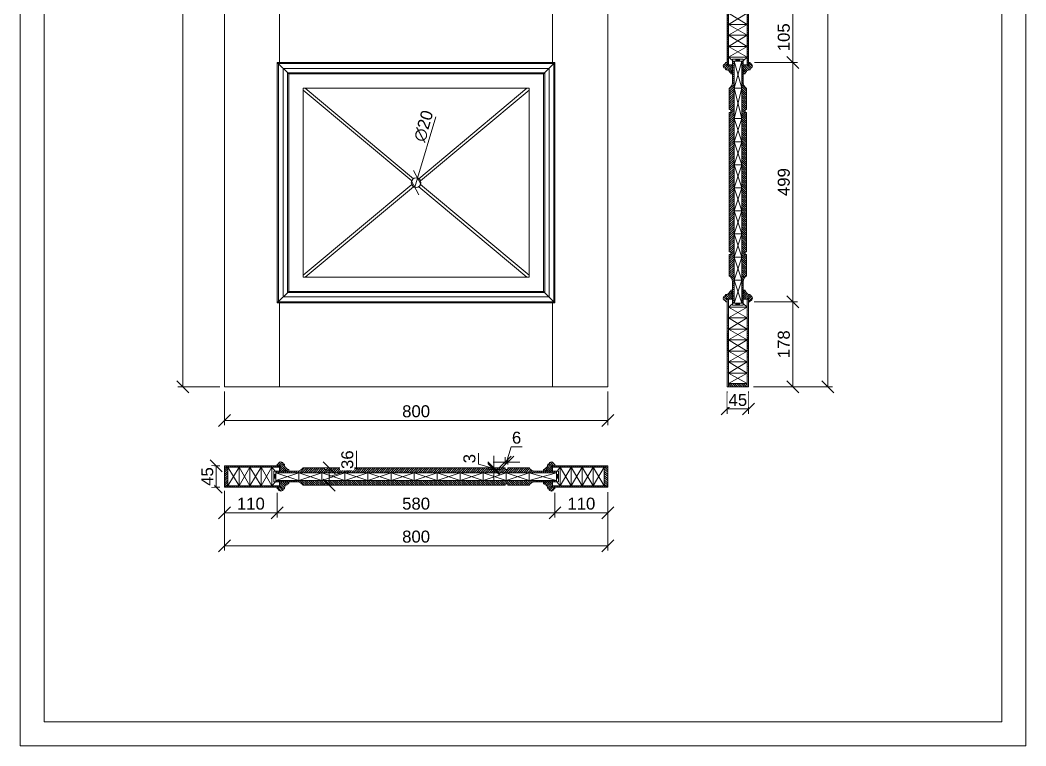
# Model space of a CAD drawing. Header units: millimetres. Extents: x 1934 to 4034, y 476 to 3446.
# Drawn here: x 1934 to 4034, y 476 to 1990 of the extents above; entities that cross this region are included whole.
import ezdxf

# ---------------------------------------------------------------- set-up
doc = ezdxf.new("R2010")
doc.units = ezdxf.units.MM
for name, color, linetype, lineweight in [('图框', 7, 'Continuous', 13), ('填充', 8, 'Continuous', 5), ('标准家私', 4, 'Continuous', 20), ('标注', 2, 'Continuous', 9)]:
    doc.layers.add(name, color=color, linetype=linetype, lineweight=lineweight)
doc.styles.get("Standard").update_dxf_attribs({"font": 'arial.ttf'})
pattern_1 = [(45, (-1199.816, 3192.3767), (-2.245064, 2.245064), [])]
pattern_2 = [(135, (6722.0416, 3192.3767), (2.245064, 2.245064), [])]
pattern_3 = [(225, (1278.8067, 5573.093), (-2.245064, 2.245064), [])]

# ---------------------------------------------------------------- blocks, each defined once
blk = doc.blocks.new('_Oblique')
at = {"color": 0, "linetype": 'ByBlock', "lineweight": -2}
blk.add_line((-0.5, -0.5), (0.5, 0.5), dxfattribs=at)

msp = doc.modelspace()

# ---------------------------------------------------------------- hatches: boundary and pattern name
at = {"layer": '填充'}
h = msp.add_hatch(dxfattribs=at)
h.set_pattern_fill('ANSI31', color=0, angle=90, style=0)
h.set_pattern_definition(pattern_3)
h.paths.add_polyline_path([(3410.4, 1897.2), (3410.4, 2012.2), (3413.4, 2012.2), (3413.4, 1897.2)])
h = msp.add_hatch(dxfattribs=at)
h.set_pattern_fill('ANSI31', color=0, angle=90, style=0)
h.set_pattern_definition(pattern_3)
h.paths.add_polyline_path([(3452.4, 1897.2), (3452.4, 2012.2), (3455.4, 2012.2), (3455.4, 1897.2)])
h = msp.add_hatch(dxfattribs=at)
h.set_pattern_fill('ANSI31', color=0, angle=90, style=0)
h.set_pattern_definition([(225, (-313242.0532, 118256.7925), (-2.24506403, 2.24506403), [])])
h.paths.add_polyline_path([(3409.1, 1886.9), (3407.4, 1887.9), (3407.4, 1889.7, -1), (3407.4, 1899.7), (3407.4, 1901.7, -0.414214), (3407.9, 1902.2), (3410.4, 1902.2), (3410.4, 1897.2), (3410.4, 1895.2), (3412.4, 1895.2), (3412.4, 1897.2), (3421.9, 1897.2), (3421.9, 1885.2), (3419.9, 1885.2), (3419.9, 1883.2), (3421.9, 1883.2), (3421.9, 1879.7), (3420.4, 1878.2), (3418.4, 1878.2, -0.414214), (3417.9, 1878.7), (3417.9, 1880.7, -0.310992), (3415.6, 1882.3, 0.142816), (3414.1, 1884.6, 0.112116)])
h = msp.add_hatch(dxfattribs=at)
h.set_pattern_fill('ANSI31', color=0, angle=90, style=0)
h.set_pattern_definition([(45, (468208.254, 1267382.2222), (2.24506403, -2.24506403), [])])
h.paths.add_polyline_path([(3414.9, 1797.8), (3417.9, 1797.8), (3417.9, 1803.8), (3414.9, 1803.8), (3414.9, 1848.2, 0.270527), (3421.9, 1860.7), (3421.9, 1905.2), (3424.9, 1905.2), (3424.9, 1400), (3421.9, 1400), (3421.9, 1408), (3421.9, 1424), (3421.9, 1444.4, 0.270527), (3414.9, 1457), (3414.9, 1501.4), (3417.9, 1501.4), (3417.9, 1507.4), (3414.9, 1507.4)])
h = msp.add_hatch(dxfattribs=at)
h.set_pattern_fill('ANSI31', color=0, angle=90, style=0)
h.set_pattern_definition([(135, (-461342.3932, 1267382.2222), (-2.24506403, -2.24506403), [])])
h.paths.add_polyline_path([(3450.9, 1797.8), (3447.9, 1797.8), (3447.9, 1803.8), (3450.9, 1803.8), (3450.9, 1848.2, -0.270527), (3443.9, 1860.7), (3443.9, 1905.2), (3440.9, 1905.2), (3440.9, 1400), (3443.9, 1400), (3443.9, 1408), (3443.9, 1424), (3443.9, 1444.4, -0.270527), (3450.9, 1457), (3450.9, 1501.4), (3447.9, 1501.4), (3447.9, 1507.4), (3450.9, 1507.4)])
h = msp.add_hatch(dxfattribs=at)
h.set_pattern_fill('ANSI31', color=0, angle=90, style=0)
h.set_pattern_definition([(315, (5695.3308, 5485.235), (2.245064, 2.245064), [])])
h.paths.add_polyline_path([(3456.7, 1886.9), (3458.4, 1887.9), (3458.4, 1889.7, 1), (3458.4, 1899.7), (3458.4, 1901.7, 0.414214), (3457.9, 1902.2), (3455.4, 1902.2), (3455.4, 1897.2), (3455.4, 1895.2), (3453.4, 1895.2), (3453.4, 1897.2), (3443.9, 1897.2), (3443.9, 1885.2), (3445.9, 1885.2), (3445.9, 1883.2), (3443.9, 1883.2), (3443.9, 1879.7), (3445.4, 1878.2), (3447.4, 1878.2, 0.414214), (3447.9, 1878.7), (3447.9, 1880.7, 0.310992), (3450.3, 1882.3, -0.142816), (3451.8, 1884.6, -0.112116)])
h = msp.add_hatch(dxfattribs=at)
h.set_pattern_fill('ANSI31', color=0, angle=90, style=0)
h.set_pattern_definition([(135, (-313242.0532, -114951.631), (-2.24506403, -2.24506403), [])])
h.paths.add_polyline_path([(3409.1, 1418.2), (3407.4, 1417.3), (3407.4, 1415.5, 1), (3407.4, 1405.5), (3407.4, 1403.5, 0.414214), (3407.9, 1403), (3410.4, 1403), (3410.4, 1408), (3410.4, 1410), (3412.4, 1410), (3412.4, 1408), (3421.9, 1408), (3421.9, 1420), (3419.9, 1420), (3419.9, 1422), (3421.9, 1422), (3421.9, 1425.5), (3420.4, 1427), (3418.4, 1427, 0.414214), (3417.9, 1426.5), (3417.9, 1424.5, 0.310992), (3415.6, 1422.8, -0.142816), (3414.1, 1420.5, -0.112116)])
h = msp.add_hatch(dxfattribs=at)
h.set_pattern_fill('ANSI31', color=0, angle=90, style=0)
h.set_pattern_definition([(135, (-462002.393, 1267382.2222), (-2.24506403, -2.24506403), [])])
edge = h.paths.add_edge_path()
edge.add_line((3413.4, 1225.5), (3413.4, 1408))
edge.add_line((3410.4, 1225.5), (3410.4, 1406))
edge.add_line((3410.4, 1225.5), (3410.4, 1408))
h = msp.add_hatch(dxfattribs=at)
h.set_pattern_fill('ANSI31', color=0, angle=90, style=0)
h.set_pattern_definition([(45, (5695.3308, -2180.0734), (2.245064, -2.245064), [])])
h.paths.add_polyline_path([(3456.7, 1418.2), (3458.4, 1417.3), (3458.4, 1415.5, -1), (3458.4, 1405.5), (3458.4, 1403.5, -0.414214), (3457.9, 1403), (3455.4, 1403), (3455.4, 1408), (3455.4, 1410), (3453.4, 1410), (3453.4, 1408), (3443.9, 1408), (3443.9, 1420), (3445.9, 1420), (3445.9, 1422), (3443.9, 1422), (3443.9, 1425.5), (3445.4, 1427), (3447.4, 1427, -0.414214), (3447.9, 1426.5), (3447.9, 1424.5, -0.310992), (3450.3, 1422.8, 0.142816), (3451.8, 1420.5, 0.112116)])
h = msp.add_hatch(dxfattribs=at)
h.set_pattern_fill('ANSI31', color=0, angle=90, style=0)
h.set_pattern_definition([(45, (468868.254, 1267382.2222), (2.24506403, -2.24506403), [])])
edge = h.paths.add_edge_path()
edge.add_line((3452.4, 1225.5), (3452.4, 1408))
edge.add_line((3455.4, 1225.5), (3455.4, 1406))
edge.add_line((3455.4, 1225.5), (3455.4, 1408))
h = msp.add_hatch(dxfattribs=at)
h.set_pattern_fill('ANSI31', color=0, angle=90, style=0)
h.set_pattern_definition([(135, (1507.1875, -2295.1553), (-2.245064, -2.245064), [])])
h.paths.add_polyline_path([(3452.4, 1225.5), (3452.4, 1232.5), (3413.4, 1232.5), (3413.4, 1225.5)])
h = msp.add_hatch(dxfattribs=at)
h.set_pattern_fill('ANSI31', color=0, style=0)
h.set_pattern_definition(pattern_1)
h.paths.add_polyline_path([(2476.1, 1060.8), (2361.1, 1060.8), (2361.1, 1057.8), (2476.1, 1057.8)])
h = msp.add_hatch(dxfattribs=at)
h.set_pattern_fill('ANSI31', color=0, style=0)
h.set_pattern_definition([(45, (-1159.54, 2963.996), (-2.245064, 2.245064), [])])
h.paths.add_polyline_path([(2361.1, 1018.8), (2368.1, 1018.8), (2368.1, 1057.8), (2361.1, 1057.8)])
h = msp.add_hatch(dxfattribs=at)
h.set_pattern_fill('ANSI31', color=0, angle=90, style=0)
h.set_pattern_definition([(225, (2361.1128, 1068.753), (-2.245064, 2.245064), [])])
h.paths.add_polyline_path([(2946.8, 1056.3), (2946.8, 1053.3), (2952.8, 1053.3), (2952.8, 1056.3), (2997.1, 1056.3, 0.260151), (3009.1, 1049.3), (3054.1, 1049.3), (3054.1, 1046.3), (2468.1, 1046.3), (2468.1, 1049.3), (2476.1, 1049.3), (2492.1, 1049.3), (2513.1, 1049.3, 0.260151), (2525.1, 1056.3), (2569.5, 1056.3), (2569.5, 1053.3), (2575.5, 1053.3), (2575.5, 1056.3)])
h = msp.add_hatch(dxfattribs=at)
h.set_pattern_fill('ANSI31', color=0, style=0)
h.set_pattern_definition([(45, (-113883.5155, 317713.2366), (-2.24506403, 2.24506403), [])])
h.paths.add_polyline_path([(2486.4, 1062.1), (2485.4, 1063.8), (2483.6, 1063.8, 1), (2473.6, 1063.8), (2471.6, 1063.8, 0.414214), (2471.1, 1063.3), (2471.1, 1060.8), (2476.1, 1060.8), (2478.1, 1060.8), (2478.1, 1058.8), (2476.1, 1058.8), (2476.1, 1049.3), (2488.1, 1049.3), (2488.1, 1051.3), (2490.1, 1051.3), (2490.1, 1049.3), (2493.6, 1049.3), (2495.1, 1050.8), (2495.1, 1052.8, 0.414214), (2494.6, 1053.3), (2492.6, 1053.3, 0.310992), (2491, 1055.6, -0.142816), (2488.6, 1057.1, -0.112116)])
h = msp.add_hatch(dxfattribs=at)
h.set_pattern_fill('ANSI31', color=0, style=0)
h.set_pattern_definition([(135, (119405.7412, 317713.2366), (2.24506403, 2.24506403), [])])
h.paths.add_polyline_path([(3035.9, 1062.1), (3036.8, 1063.8), (3038.6, 1063.8, -1), (3048.6, 1063.8), (3050.6, 1063.8, -0.414214), (3051.1, 1063.3), (3051.1, 1060.8), (3046.1, 1060.8), (3044.1, 1060.8), (3044.1, 1058.8), (3046.1, 1058.8), (3046.1, 1049.3), (3034.1, 1049.3), (3034.1, 1051.3), (3032.1, 1051.3), (3032.1, 1049.3), (3028.6, 1049.3), (3027.1, 1050.8), (3027.1, 1052.8, -0.414214), (3027.6, 1053.3), (3029.6, 1053.3, -0.310992), (3031.3, 1055.6, 0.142816), (3033.6, 1057.1, 0.112116)])
h = msp.add_hatch(dxfattribs=at)
h.set_pattern_fill('ANSI31', color=0, style=0)
h.set_pattern_definition(pattern_2)
h.paths.add_polyline_path([(3046.1, 1060.8), (3161.1, 1060.8), (3161.1, 1057.8), (3046.1, 1057.8)])
h = msp.add_hatch(dxfattribs=at)
h.set_pattern_fill('ANSI31', color=0, style=0)
h.set_pattern_definition([(135, (6681.7655, 2963.996), (2.245064, 2.245064), [])])
h.paths.add_polyline_path([(3161.1, 1018.8), (3154.1, 1018.8), (3154.1, 1057.8), (3161.1, 1057.8)])
h = msp.add_hatch(dxfattribs=at)
h.set_pattern_fill('ANSI31', color=0, angle=90, style=0)
h.set_pattern_definition([(135, (2361.1128, 1007.753), (-2.245064, -2.245064), [])])
h.paths.add_polyline_path([(2946.8, 1020.3), (2946.8, 1023.3), (2952.8, 1023.3), (2952.8, 1020.3), (2997.1, 1020.3, -0.270527), (3009.7, 1027.3), (3054.1, 1027.3), (3054.1, 1030.3), (2468.1, 1030.3), (2468.1, 1027.3), (2476.1, 1027.3), (2492.1, 1027.3), (2512.6, 1027.3, -0.270527), (2525.1, 1020.3), (2569.5, 1020.3), (2569.5, 1023.3), (2575.5, 1023.3), (2575.5, 1020.3)])
h = msp.add_hatch(dxfattribs=at)
h.set_pattern_fill('ANSI31', color=0, style=0)
h.set_pattern_definition(pattern_1)
h.paths.add_polyline_path([(2476.1, 1018.8), (2361.1, 1018.8), (2361.1, 1015.8), (2476.1, 1015.8)])
h = msp.add_hatch(dxfattribs=at)
h.set_pattern_fill('ANSI31', color=0, style=0)
h.set_pattern_definition([(315, (-1111.958, -1224.1474), (-2.245064, -2.245064), [])])
h.paths.add_polyline_path([(2486.4, 1014.5), (2485.4, 1012.8), (2483.6, 1012.8, -1), (2473.6, 1012.8), (2471.6, 1012.8, -0.414214), (2471.1, 1013.3), (2471.1, 1015.8), (2476.1, 1015.8), (2478.1, 1015.8), (2478.1, 1017.8), (2476.1, 1017.8), (2476.1, 1027.3), (2488.1, 1027.3), (2488.1, 1025.3), (2490.1, 1025.3), (2490.1, 1027.3), (2493.6, 1027.3), (2495.1, 1025.8), (2495.1, 1023.8, -0.414214), (2494.6, 1023.3), (2492.6, 1023.3, -0.310992), (2491, 1020.9, 0.142816), (2488.6, 1019.4, 0.112116)])
h = msp.add_hatch(dxfattribs=at)
h.set_pattern_fill('ANSI31', color=0, style=0)
h.set_pattern_definition([(225, (6634.1837, -1224.1474), (2.245064, -2.245064), [])])
h.paths.add_polyline_path([(3035.9, 1014.5), (3036.8, 1012.8), (3038.6, 1012.8, 1), (3048.6, 1012.8), (3050.6, 1012.8, 0.414214), (3051.1, 1013.3), (3051.1, 1015.8), (3046.1, 1015.8), (3044.1, 1015.8), (3044.1, 1017.8), (3046.1, 1017.8), (3046.1, 1027.3), (3034.1, 1027.3), (3034.1, 1025.3), (3032.1, 1025.3), (3032.1, 1027.3), (3028.6, 1027.3), (3027.1, 1025.8), (3027.1, 1023.8, 0.414214), (3027.6, 1023.3), (3029.6, 1023.3, 0.310992), (3031.3, 1020.9, -0.142816), (3033.6, 1019.4, -0.112116)])
h = msp.add_hatch(dxfattribs=at)
h.set_pattern_fill('ANSI31', color=0, style=0)
h.set_pattern_definition(pattern_2)
h.paths.add_polyline_path([(3046.1, 1018.8), (3161.1, 1018.8), (3161.1, 1015.8), (3046.1, 1015.8)])
at = {"layer": '标准家私'}
for points in [[(3428.8, 1905.2), (3428.8, 1909.2), (3436.4, 1909.2), (3436.4, 1905.2)], [(3428.8, 1400), (3428.8, 1396), (3436.4, 1396), (3436.4, 1400)], [(2468.1, 1042.4), (2464.1, 1042.4), (2464.1, 1034.7), (2468.1, 1034.7)], [(3054.1, 1042.4), (3058.1, 1042.4), (3058.1, 1034.7), (3054.1, 1034.7)]]:
    msp.add_hatch(color=0, dxfattribs=at).paths.add_polyline_path(points)

# ---------------------------------------------------------------- linework, layer by layer
at = {"layer": '填充', "color": 0}
for p, q in [((2476.1, 1902.2), (2476.1, 2007.2)), ((3046.1, 2007.2), (3046.1, 1902.2)), ((3413.4, 1981.7), (3452.4, 2005.2)), ((3413.4, 2005.2), (3452.4, 1981.7)), ((3413.4, 1981.7), (3452.4, 1981.7)), ((3413.4, 1981.7), (3452.4, 1959.2)), ((3413.4, 1959.2), (3452.4, 1981.7)), ((3413.4, 1959.2), (3452.4, 1959.2)), ((3413.4, 1935.7), (3452.4, 1959.2)), ((3413.4, 1959.2), (3452.4, 1935.7)), ((3413.4, 1935.7), (3452.4, 1935.7)), ((3413.4, 1935.7), (3452.4, 1913.2)), ((3413.4, 1913.2), (3452.4, 1935.7)), ((3413.4, 1913.2), (3421.9, 1906.3)), ((3413.4, 1913.2), (3452.4, 1913.2)), ((3443.9, 1905.7), (3452.4, 1913.2)), ((2495.1, 1878.2), (2471.1, 1902.2)), ((3048.6, 1899.7), (2473.6, 1899.7)), ((2473.6, 1899.7), (2473.6, 1403)), ((3027.1, 1878.2), (3051.1, 1902.2)), ((3048.6, 1403), (3048.6, 1899.7)), ((3038.6, 1889.7), (2483.6, 1889.7)), ((2483.6, 1889.7), (2483.6, 1413)), ((3029.6, 1880.7), (2492.6, 1880.7)), ((2492.6, 1880.7), (2492.6, 1422)), ((3029.6, 1422), (3029.6, 1880.7)), ((3038.6, 1413), (3038.6, 1889.7)), ((2495.1, 1424.5), (2471.1, 1400.5)), ((2483.6, 1413), (3038.6, 1413)), ((2492.6, 1422), (3029.6, 1422)), ((3027.1, 1424.5), (3051.1, 1400.5)), ((2473.6, 1403), (3048.6, 1403)), ((2476.1, 1225.5), (2476.1, 1400.5)), ((3046.1, 1400.5), (3046.1, 1225.5)), ((3413.4, 1391.9), (3421.9, 1398.8)), ((3413.4, 1369.5), (3452.4, 1391.9)), ((3413.4, 1391.9), (3452.4, 1369.5)), ((3413.4, 1391.9), (3452.4, 1391.9)), ((3443.9, 1399.4), (3452.4, 1391.9)), ((3413.4, 1369.5), (3452.4, 1369.5)), ((3413.4, 1369.5), (3452.4, 1346)), ((3413.4, 1346), (3452.4, 1369.5)), ((3413.4, 1323.5), (3452.4, 1346)), ((3413.4, 1346), (3452.4, 1323.5)), ((3413.4, 1346), (3452.4, 1346)), ((3413.4, 1323.5), (3452.4, 1323.5)), ((3413.4, 1323.5), (3452.4, 1300)), ((3413.4, 1300), (3452.4, 1323.5)), ((3413.4, 1300), (3452.4, 1300)), ((3413.4, 1277.5), (3452.4, 1300)), ((3413.4, 1300), (3452.4, 1277.5)), ((3413.4, 1277.5), (3452.4, 1277.5)), ((3413.4, 1277.5), (3452.4, 1254)), ((3413.4, 1254), (3452.4, 1277.5)), ((3413.4, 1254), (3452.4, 1232.5)), ((3413.4, 1254), (3452.4, 1254)), ((3413.7, 1232.5), (3452.4, 1254)), ((2391.6, 1057.8), (2368.1, 1018.8)), ((2368.1, 1057.8), (2391.6, 1018.8)), ((2391.6, 1057.8), (2391.6, 1018.8)), ((2391.6, 1057.8), (2414.1, 1018.8)), ((2414.1, 1057.8), (2391.6, 1018.8)), ((2414.1, 1057.8), (2414.1, 1018.8)), ((2437.6, 1057.8), (2414.1, 1018.8)), ((2414.1, 1057.8), (2437.6, 1018.8)), ((2437.6, 1057.8), (2437.6, 1018.8)), ((2437.6, 1057.8), (2460.1, 1018.8)), ((2460.1, 1057.8), (2437.6, 1018.8)), ((2460.1, 1057.8), (2466.9, 1049.3)), ((2460.1, 1057.8), (2460.1, 1018.8)), ((3062.2, 1057.8), (3055.3, 1049.3)), ((3084.6, 1057.8), (3062.2, 1018.8)), ((3062.2, 1057.8), (3084.6, 1018.8)), ((3062.2, 1057.8), (3062.2, 1018.8)), ((3084.6, 1057.8), (3084.6, 1018.8)), ((3084.6, 1057.8), (3108.1, 1018.8)), ((3108.1, 1057.8), (3084.6, 1018.8)), ((3130.6, 1057.8), (3108.1, 1018.8)), ((3108.1, 1057.8), (3130.6, 1018.8)), ((3108.1, 1057.8), (3108.1, 1018.8)), ((3130.6, 1057.8), (3130.6, 1018.8)), ((3130.6, 1057.8), (3154.1, 1018.8)), ((3154.1, 1057.8), (3130.6, 1018.8)), ((2467.6, 1027.3), (2460.1, 1018.8)), ((3054.7, 1027.3), (3062.2, 1018.8))]:
    msp.add_line(p, q, dxfattribs=at)
for points in [[(3424.9, 1848.5), (3440.9, 1905.2), (3424.9, 1905.2), (3440.9, 1848.5)], [(3424.9, 1785), (3440.9, 1848.5), (3424.9, 1848.5), (3440.9, 1785)], [(3424.9, 1736.9), (3440.9, 1785), (3424.9, 1785), (3440.9, 1736.9)], [(3424.9, 1688.7), (3440.9, 1736.9), (3424.9, 1736.9), (3440.9, 1688.7)], [(3424.9, 1640.6), (3440.9, 1688.7), (3424.9, 1688.7), (3440.9, 1640.6)], [(3424.9, 1592.5), (3440.9, 1640.6), (3424.9, 1640.6), (3440.9, 1592.5)], [(3424.9, 1544.4), (3440.9, 1592.5), (3424.9, 1592.5), (3440.9, 1544.4)], [(3424.9, 1496.2), (3440.9, 1544.4), (3424.9, 1544.4), (3440.9, 1496.2)], [(3424.9, 1448.1), (3440.9, 1496.2), (3424.9, 1496.2), (3440.9, 1448.1)], [(3424.9, 1400), (3440.9, 1448.1), (3424.9, 1448.1), (3440.9, 1400)], [(2468.1, 1046.3), (2516.2, 1030.3), (2516.2, 1046.3), (2468.1, 1030.3)], [(2516.2, 1046.3), (2564.4, 1030.3), (2564.4, 1046.3), (2516.2, 1030.3)], [(2564.4, 1046.3), (2612.5, 1030.3), (2612.5, 1046.3), (2564.4, 1030.3)], [(2612.5, 1046.3), (2660.6, 1030.3), (2660.6, 1046.3), (2612.5, 1030.3)], [(2660.6, 1046.3), (2708.7, 1030.3), (2708.7, 1046.3), (2660.6, 1030.3)], [(2708.7, 1046.3), (2756.9, 1030.3), (2756.9, 1046.3), (2708.7, 1030.3)], [(2756.9, 1046.3), (2805, 1030.3), (2805, 1046.3), (2756.9, 1030.3)], [(2805, 1046.3), (2853.1, 1030.3), (2853.1, 1046.3), (2805, 1030.3)], [(2853.1, 1046.3), (2901.2, 1030.3), (2901.2, 1046.3), (2853.1, 1030.3)], [(2901.2, 1046.3), (2949.4, 1030.3), (2949.4, 1046.3), (2901.2, 1030.3)], [(2949.4, 1046.3), (2997.5, 1030.3), (2997.5, 1046.3), (2949.4, 1030.3)], [(2997.5, 1046.3), (3054.1, 1030.3), (3054.1, 1046.3), (2997.5, 1030.3)]]:
    msp.add_lwpolyline(points, dxfattribs=at)
at = {"layer": '标准家私', "color": 0}
for p, q in [((2361.1, 1225.5), (2361.1, 3225.5)), ((3161.1, 3225.5), (3161.1, 1225.5)), ((3410.4, 2012.2), (3410.4, 1897.2)), ((3410.4, 2012.2), (3410.4, 1899.2)), ((3413.4, 2012.2), (3413.4, 1897.2)), ((3452.4, 1897.2), (3452.4, 2012.2)), ((3455.4, 1899.2), (3455.4, 2012.2)), ((3051.1, 1902.2), (2471.1, 1902.2)), ((2471.1, 1902.2), (2471.1, 1400.5)), ((3051.1, 1400.5), (3051.1, 1902.2)), ((3407.4, 1901.7), (3407.4, 1899.7)), ((3410.4, 1902.2), (3407.9, 1902.2)), ((3410.4, 1902.2), (3410.4, 1897.2)), ((3410.4, 1902.2), (3410.4, 1897.2)), ((3410.4, 1902.2), (3410.4, 1897.2)), ((3410.4, 1902.2), (3410.4, 1897.2)), ((3410.4, 1897.2), (3421.9, 1897.2)), ((3410.4, 1897.2), (3421.9, 1897.2)), ((3410.4, 1897.2), (3421.9, 1897.2)), ((3412.4, 1897.2), (3421.9, 1897.2)), ((3412.4, 1897.2), (3421.9, 1897.2)), ((3421.9, 1909.2), (3421.9, 1879.4)), ((3421.9, 1909.2), (3421.9, 1897.2)), ((3421.9, 1909.2), (3443.9, 1909.2)), ((3421.9, 1905.2), (3443.9, 1905.2)), ((3421.9, 1897.2), (3421.9, 1885.2)), ((3421.9, 1897.2), (3421.9, 1860.2)), ((3424.9, 1905.2), (3424.9, 1400)), ((3440.9, 1400), (3440.9, 1905.2)), ((3443.9, 1909.2), (3443.9, 1860.2)), ((3443.9, 1909.2), (3443.9, 1897.2)), ((3453.4, 1897.2), (3443.9, 1897.2)), ((3455.4, 1897.2), (3443.9, 1897.2)), ((3455.4, 1897.2), (3443.9, 1897.2)), ((3455.4, 1897.2), (3443.9, 1897.2)), ((3453.4, 1897.2), (3443.9, 1897.2)), ((3443.9, 1897.2), (3443.9, 1885.2)), ((3443.9, 1897.2), (3453.4, 1897.2)), ((3443.9, 1897.2), (3443.9, 1881.2)), ((3455.4, 1902.2), (3455.4, 1897.2)), ((3455.4, 1902.2), (3455.4, 1897.2)), ((3455.4, 1902.2), (3457.9, 1902.2)), ((3455.4, 1902.2), (3455.4, 1897.2)), ((3455.4, 1902.2), (3455.4, 1897.2)), ((3455.4, 1902.2), (3455.4, 1897.2)), ((3458.4, 1901.7), (3458.4, 1899.7)), ((3027.1, 1878.2), (2495.1, 1878.2)), ((2495.1, 1878.2), (2495.1, 1424.5)), ((3027.1, 1424.5), (3027.1, 1878.2)), ((3407.4, 1889.7), (3407.4, 1887.6)), ((3417.9, 1878.7), (3417.9, 1880.7)), ((3421.9, 1878.2), (3418.4, 1878.2)), ((3421.9, 1883.2), (3421.9, 1879.7)), ((3443.9, 1883.2), (3443.9, 1879.7)), ((3443.9, 1878.2), (3447.4, 1878.2)), ((3447.9, 1878.7), (3447.9, 1880.7)), ((3458.4, 1889.7), (3458.4, 1887.6)), ((2997.1, 1848.2), (2525.1, 1848.2)), ((2525.1, 1848.2), (2525.1, 1454.5)), ((2529.8, 1848.2), (2755.7, 1659.7)), ((2766.5, 1659.7), (2992.4, 1848.2)), ((2997.1, 1454.5), (2997.1, 1848.2)), ((3414.9, 1848.2), (3414.9, 1803.8)), ((3450.9, 1848.2), (3450.9, 1803.8)), ((2525.1, 1844.3), (2751.9, 1655.1)), ((2770.4, 1655.1), (2997.1, 1844.3)), ((3414.9, 1803.8), (3417.9, 1803.8)), ((3414.9, 1507.4), (3414.9, 1797.8)), ((3417.9, 1797.8), (3414.9, 1797.8)), ((3417.9, 1803.8), (3417.9, 1797.8)), ((3450.9, 1803.8), (3447.9, 1803.8)), ((3447.9, 1803.8), (3447.9, 1797.8)), ((3447.9, 1797.8), (3450.9, 1797.8)), ((3450.9, 1797.8), (3450.9, 1507.4)), ((2525.1, 1458.4), (2751.9, 1647.5)), ((2529.8, 1454.5), (2755.7, 1642.9)), ((2766.5, 1642.9), (2992.4, 1454.5)), ((2770.4, 1647.5), (2997.1, 1458.4)), ((3417.9, 1507.4), (3414.9, 1507.4)), ((3414.9, 1501.4), (3417.9, 1501.4)), ((3414.9, 1457), (3414.9, 1501.4)), ((3417.9, 1501.4), (3417.9, 1507.4)), ((3447.9, 1501.4), (3447.9, 1507.4)), ((3447.9, 1507.4), (3450.9, 1507.4)), ((3450.9, 1501.4), (3447.9, 1501.4)), ((3450.9, 1457), (3450.9, 1501.4)), ((2525.1, 1454.5), (2997.1, 1454.5)), ((3421.9, 1408), (3421.9, 1445)), ((3443.9, 1396), (3443.9, 1445)), ((2495.1, 1424.5), (3027.1, 1424.5)), ((3407.4, 1415.5), (3407.4, 1417.5)), ((3410.4, 1403), (3410.4, 1408)), ((3410.4, 1403), (3410.4, 1408)), ((3410.4, 1408), (3421.9, 1408)), ((3410.4, 1403), (3410.4, 1408)), ((3410.4, 1408), (3421.9, 1408)), ((3410.4, 1403), (3410.4, 1408)), ((3410.4, 1408), (3421.9, 1408)), ((3410.4, 1225.5), (3410.4, 1408)), ((3412.4, 1408), (3421.9, 1408)), ((3412.4, 1408), (3421.9, 1408)), ((3413.4, 1225.5), (3413.4, 1408)), ((3417.9, 1426.5), (3417.9, 1424.5)), ((3421.9, 1427), (3418.4, 1427)), ((3421.9, 1396), (3421.9, 1425.8)), ((3421.9, 1422), (3421.9, 1425.5)), ((3421.9, 1408), (3421.9, 1420)), ((3421.9, 1396), (3421.9, 1408)), ((3443.9, 1427), (3447.4, 1427)), ((3443.9, 1422), (3443.9, 1425.5)), ((3443.9, 1408), (3443.9, 1424)), ((3443.9, 1408), (3443.9, 1420)), ((3453.4, 1408), (3443.9, 1408)), ((3455.4, 1408), (3443.9, 1408)), ((3455.4, 1408), (3443.9, 1408)), ((3455.4, 1408), (3443.9, 1408)), ((3453.4, 1408), (3443.9, 1408)), ((3443.9, 1408), (3453.4, 1408)), ((3443.9, 1396), (3443.9, 1408)), ((3447.9, 1426.5), (3447.9, 1424.5)), ((3452.4, 1408), (3452.4, 1225.5)), ((3455.4, 1403), (3455.4, 1408)), ((3455.4, 1403), (3455.4, 1408)), ((3455.4, 1403), (3455.4, 1408)), ((3455.4, 1403), (3455.4, 1408)), ((3455.4, 1403), (3455.4, 1408)), ((3458.4, 1415.5), (3458.4, 1417.5)), ((2471.1, 1400.5), (3051.1, 1400.5)), ((3407.4, 1403.5), (3407.4, 1405.5)), ((3410.4, 1403), (3407.9, 1403)), ((3410.4, 1225.5), (3410.4, 1406)), ((3421.9, 1400), (3443.9, 1400)), ((3421.9, 1396), (3443.9, 1396)), ((3455.4, 1406), (3455.4, 1225.5)), ((3455.4, 1403), (3457.9, 1403)), ((3458.4, 1403.5), (3458.4, 1405.5)), ((3161.1, 1225.5), (2361.1, 1225.5)), ((3455.4, 1225.5), (3410.4, 1225.5)), ((3452.4, 1232.5), (3413.4, 1232.5)), ((2361.1, 1060.8), (2476.1, 1060.8)), ((2361.1, 1015.8), (2361.1, 1060.8)), ((2361.1, 1060.8), (2474.1, 1060.8)), ((2361.1, 1057.8), (2476.1, 1057.8)), ((2368.1, 1018.8), (2368.1, 1057.8)), ((2471.1, 1060.8), (2471.1, 1063.3)), ((2471.1, 1060.8), (2476.1, 1060.8)), ((2471.1, 1060.8), (2476.1, 1060.8)), ((2471.1, 1060.8), (2476.1, 1060.8)), ((2471.1, 1060.8), (2476.1, 1060.8)), ((2471.6, 1063.8), (2473.6, 1063.8)), ((2476.1, 1060.8), (2476.1, 1049.3)), ((2476.1, 1060.8), (2476.1, 1049.3)), ((2476.1, 1060.8), (2476.1, 1049.3)), ((2476.1, 1058.8), (2476.1, 1049.3)), ((2476.1, 1058.8), (2476.1, 1049.3)), ((2483.6, 1063.8), (2485.7, 1063.8)), ((2494.6, 1053.3), (2492.6, 1053.3)), ((2495.1, 1049.3), (2495.1, 1052.8)), ((2525.1, 1056.3), (2569.5, 1056.3)), ((2569.5, 1056.3), (2569.5, 1053.3)), ((2569.5, 1053.3), (2575.5, 1053.3)), ((2575.5, 1056.3), (2946.8, 1056.3)), ((2575.5, 1053.3), (2575.5, 1056.3)), ((2946.8, 1053.3), (2946.8, 1056.3)), ((2952.8, 1053.3), (2946.8, 1053.3)), ((2952.8, 1056.3), (2952.8, 1053.3)), ((2997.1, 1056.3), (2952.8, 1056.3)), ((3027.1, 1049.3), (3027.1, 1052.8)), ((3027.6, 1053.3), (3029.6, 1053.3)), ((3038.6, 1063.8), (3036.6, 1063.8)), ((3051.1, 1060.8), (3046.1, 1060.8)), ((3051.1, 1060.8), (3046.1, 1060.8)), ((3046.1, 1060.8), (3046.1, 1049.3)), ((3051.1, 1060.8), (3046.1, 1060.8)), ((3046.1, 1060.8), (3046.1, 1049.3)), ((3051.1, 1060.8), (3046.1, 1060.8)), ((3046.1, 1060.8), (3046.1, 1049.3)), ((3161.1, 1060.8), (3046.1, 1060.8)), ((3046.1, 1058.8), (3046.1, 1049.3)), ((3046.1, 1058.8), (3046.1, 1049.3)), ((3161.1, 1057.8), (3046.1, 1057.8)), ((3161.1, 1060.8), (3048.1, 1060.8)), ((3050.6, 1063.8), (3048.6, 1063.8)), ((3051.1, 1060.8), (3051.1, 1063.3)), ((3154.1, 1018.8), (3154.1, 1057.8)), ((3161.1, 1015.8), (3161.1, 1060.8)), ((2464.1, 1049.3), (2493.9, 1049.3)), ((2464.1, 1049.3), (2476.1, 1049.3)), ((2464.1, 1049.3), (2464.1, 1027.3)), ((2468.1, 1049.3), (2468.1, 1027.3)), ((3054.1, 1046.3), (2468.1, 1046.3)), ((2468.1, 1030.3), (3054.1, 1030.3)), ((2476.1, 1049.3), (2488.1, 1049.3)), ((2476.1, 1049.3), (2513.1, 1049.3)), ((2490.1, 1049.3), (2493.6, 1049.3)), ((3046.1, 1049.3), (3009.1, 1049.3)), ((3058.1, 1049.3), (3028.3, 1049.3)), ((3032.1, 1049.3), (3028.6, 1049.3)), ((3046.1, 1049.3), (3034.1, 1049.3)), ((3058.1, 1049.3), (3046.1, 1049.3)), ((3054.1, 1049.3), (3054.1, 1027.3)), ((3058.1, 1049.3), (3058.1, 1027.3)), ((2476.1, 1018.8), (2361.1, 1018.8)), ((2474.1, 1015.8), (2361.1, 1015.8)), ((2464.1, 1027.3), (2513.1, 1027.3)), ((2464.1, 1027.3), (2476.1, 1027.3)), ((2471.1, 1015.8), (2476.1, 1015.8)), ((2471.1, 1015.8), (2476.1, 1015.8)), ((2471.1, 1015.8), (2471.1, 1013.3)), ((2471.1, 1015.8), (2476.1, 1015.8)), ((2471.1, 1015.8), (2476.1, 1015.8)), ((2471.1, 1015.8), (2476.1, 1015.8)), ((2471.6, 1012.8), (2473.6, 1012.8)), ((2476.1, 1017.8), (2476.1, 1027.3)), ((2476.1, 1015.8), (2476.1, 1027.3)), ((2476.1, 1015.8), (2476.1, 1027.3)), ((2476.1, 1015.8), (2476.1, 1027.3)), ((2476.1, 1017.8), (2476.1, 1027.3)), ((2476.1, 1027.3), (2488.1, 1027.3)), ((2476.1, 1027.3), (2476.1, 1017.8)), ((2476.1, 1027.3), (2492.1, 1027.3)), ((2483.6, 1012.8), (2485.7, 1012.8)), ((2490.1, 1027.3), (2493.6, 1027.3)), ((2494.6, 1023.3), (2492.6, 1023.3)), ((2495.1, 1027.3), (2495.1, 1023.8)), ((2525.1, 1020.3), (2569.5, 1020.3)), ((2569.5, 1020.3), (2569.5, 1023.3)), ((2569.5, 1023.3), (2575.5, 1023.3)), ((2575.5, 1023.3), (2575.5, 1020.3)), ((2946.8, 1020.3), (2575.5, 1020.3)), ((2952.8, 1023.3), (2946.8, 1023.3)), ((2946.8, 1023.3), (2946.8, 1020.3)), ((2952.8, 1020.3), (2952.8, 1023.3)), ((2997.1, 1020.3), (2952.8, 1020.3)), ((3058.1, 1027.3), (3009.1, 1027.3)), ((3027.1, 1027.3), (3027.1, 1023.8)), ((3027.6, 1023.3), (3029.6, 1023.3)), ((3032.1, 1027.3), (3028.6, 1027.3)), ((3046.1, 1027.3), (3030.1, 1027.3)), ((3046.1, 1027.3), (3034.1, 1027.3)), ((3038.6, 1012.8), (3036.6, 1012.8)), ((3046.1, 1017.8), (3046.1, 1027.3)), ((3046.1, 1015.8), (3046.1, 1027.3)), ((3046.1, 1015.8), (3046.1, 1027.3)), ((3046.1, 1015.8), (3046.1, 1027.3)), ((3046.1, 1017.8), (3046.1, 1027.3)), ((3046.1, 1027.3), (3046.1, 1017.8)), ((3058.1, 1027.3), (3046.1, 1027.3)), ((3046.1, 1018.8), (3161.1, 1018.8)), ((3051.1, 1015.8), (3046.1, 1015.8)), ((3051.1, 1015.8), (3046.1, 1015.8)), ((3051.1, 1015.8), (3046.1, 1015.8)), ((3051.1, 1015.8), (3046.1, 1015.8)), ((3051.1, 1015.8), (3046.1, 1015.8)), ((3048.1, 1015.8), (3161.1, 1015.8)), ((3050.6, 1012.8), (3048.6, 1012.8)), ((3051.1, 1015.8), (3051.1, 1013.3))]:
    msp.add_line(p, q, dxfattribs=at)
for points in [[(3412.4, 1897.2), (3412.4, 1895.2), (3410.4, 1895.2), (3410.4, 1897.2)], [(3453.4, 1897.2), (3453.4, 1895.2), (3455.4, 1895.2), (3455.4, 1897.2)], [(3421.9, 1883.2), (3419.9, 1883.2), (3419.9, 1885.2), (3421.9, 1885.2)], [(3443.9, 1883.2), (3445.9, 1883.2), (3445.9, 1885.2), (3443.9, 1885.2)], [(3412.4, 1408), (3412.4, 1410), (3410.4, 1410), (3410.4, 1408)], [(3421.9, 1422), (3419.9, 1422), (3419.9, 1420), (3421.9, 1420)], [(3443.9, 1422), (3445.9, 1422), (3445.9, 1420), (3443.9, 1420)], [(3453.4, 1408), (3453.4, 1410), (3455.4, 1410), (3455.4, 1408)], [(2476.1, 1058.8), (2478.1, 1058.8), (2478.1, 1060.8), (2476.1, 1060.8)], [(2490.1, 1049.3), (2490.1, 1051.3), (2488.1, 1051.3), (2488.1, 1049.3)], [(3032.1, 1049.3), (3032.1, 1051.3), (3034.1, 1051.3), (3034.1, 1049.3)], [(3046.1, 1058.8), (3044.1, 1058.8), (3044.1, 1060.8), (3046.1, 1060.8)], [(2476.1, 1017.8), (2478.1, 1017.8), (2478.1, 1015.8), (2476.1, 1015.8)], [(2490.1, 1027.3), (2490.1, 1025.3), (2488.1, 1025.3), (2488.1, 1027.3)], [(3032.1, 1027.3), (3032.1, 1025.3), (3034.1, 1025.3), (3034.1, 1027.3)], [(3046.1, 1017.8), (3044.1, 1017.8), (3044.1, 1015.8), (3046.1, 1015.8)]]:
    msp.add_lwpolyline(points, dxfattribs=at)
for points in [[(3428.8, 1909.2), (3428.8, 1905.2), (3436.4, 1905.2), (3436.4, 1909.2)], [(3421.9, 1885.2), (3421.9, 1883.2), (3419.9, 1883.2), (3419.9, 1885.2)], [(3443.9, 1885.2), (3443.9, 1883.2), (3445.9, 1883.2), (3445.9, 1885.2)], [(3421.9, 1420), (3421.9, 1422), (3419.9, 1422), (3419.9, 1420)], [(3443.9, 1420), (3443.9, 1422), (3445.9, 1422), (3445.9, 1420)], [(3428.8, 1396), (3428.8, 1400), (3436.4, 1400), (3436.4, 1396)], [(2488.1, 1049.3), (2490.1, 1049.3), (2490.1, 1051.3), (2488.1, 1051.3)], [(3034.1, 1049.3), (3032.1, 1049.3), (3032.1, 1051.3), (3034.1, 1051.3)], [(2464.1, 1042.4), (2468.1, 1042.4), (2468.1, 1034.7), (2464.1, 1034.7)], [(3058.1, 1042.4), (3054.1, 1042.4), (3054.1, 1034.7), (3058.1, 1034.7)], [(2488.1, 1027.3), (2490.1, 1027.3), (2490.1, 1025.3), (2488.1, 1025.3)], [(3034.1, 1027.3), (3032.1, 1027.3), (3032.1, 1025.3), (3034.1, 1025.3)]]:
    msp.add_lwpolyline(points, close=True, dxfattribs=at)
msp.add_circle((2761.1, 1651.3), 10, dxfattribs=at)
for centre, radius, start, end in [((3407.4, 1894.7), 5, 90, 270), ((3407.9, 1901.7), 0.5, 90, 180), ((3457.9, 1901.7), 0.5, 0, 90), ((3458.4, 1894.7), 5, 270, 90), ((3407.9, 1887.6), 0.5, 180, 263.8501), ((3406.6, 1874.9), 12.3, 52.3485, 83.8501), ((3410.9, 1880.9), 4.93, 17.156, 49.6673), ((3418, 1883.2), 2.52, 199.902, 269.003), ((3418.4, 1878.7), 0.5, 180, 270), ((3447.4, 1878.7), 0.5, 270, 0), ((3447.9, 1883.2), 2.52, 270.997, 340.098), ((3455, 1880.9), 4.93, 130.3327, 162.844), ((3459.3, 1874.9), 12.3, 96.1499, 127.6515), ((3457.9, 1887.6), 0.5, 276.1499, 0), ((3407.7, 1860.4), 14.2, 300.5599, 358.8892), ((3458.2, 1860.4), 14.2, 181.1108, 239.4401), ((3407.7, 1444.7), 14.2, 1.1108, 59.4401), ((3458.2, 1444.7), 14.2, 120.5599, 178.8892), ((3407.4, 1410.5), 5, 90, 270), ((3407.9, 1417.5), 0.5, 96.1499, 180), ((3406.6, 1430.3), 12.3, 276.1499, 307.6515), ((3410.9, 1424.3), 4.93, 310.3327, 342.844), ((3418, 1422), 2.52, 90.997, 160.098), ((3418.4, 1426.5), 0.5, 90, 180), ((3447.4, 1426.5), 0.5, 0, 90), ((3447.9, 1422), 2.52, 19.902, 89.003), ((3455, 1424.3), 4.93, 197.156, 229.6673), ((3459.3, 1430.3), 12.3, 232.3485, 263.8501), ((3457.9, 1417.5), 0.5, 0, 83.8501), ((3458.4, 1410.5), 5, 270, 90), ((3407.9, 1403.5), 0.5, 180, 270), ((3457.9, 1403.5), 0.5, 270, 0), ((2471.6, 1063.3), 0.5, 90, 180), ((2478.6, 1063.8), 5, 0, 180), ((2485.7, 1063.3), 0.5, 6.1499, 90), ((2498.4, 1064.6), 12.3, 186.1499, 217.6515), ((2492.4, 1060.3), 4.93, 220.3327, 252.844), ((2490.1, 1053.2), 2.52, 0.997, 70.098), ((2494.6, 1052.8), 0.5, 0, 90), ((2512.8, 1063.5), 14.2, 271.1108, 329.4401), ((3009.4, 1063.5), 14.2, 210.5599, 268.8892), ((3027.6, 1052.8), 0.5, 90, 180), ((3032.1, 1053.2), 2.52, 109.902, 179.003), ((3029.8, 1060.3), 4.93, 287.156, 319.6673), ((3023.8, 1064.6), 12.3, 322.3485, 353.8501), ((3036.6, 1063.3), 0.5, 90, 173.8501), ((3043.6, 1063.8), 5, 0, 180), ((3050.6, 1063.3), 0.5, 0, 90), ((2471.6, 1013.3), 0.5, 180, 270), ((2478.6, 1012.8), 5, 180, 0), ((2485.7, 1013.3), 0.5, 270, 353.8501), ((2498.4, 1011.9), 12.3, 142.3485, 173.8501), ((2492.4, 1016.2), 4.93, 107.156, 139.6673), ((2490.1, 1023.3), 2.52, 289.902, 359.003), ((2494.6, 1023.8), 0.5, 270, 0), ((2512.8, 1013), 14.2, 30.5599, 88.8892), ((3009.4, 1013), 14.2, 91.1108, 149.4401), ((3027.6, 1023.8), 0.5, 180, 270), ((3032.1, 1023.3), 2.52, 180.997, 250.098), ((3029.8, 1016.2), 4.93, 40.3327, 72.844), ((3023.8, 1011.9), 12.3, 6.1499, 37.6515), ((3036.6, 1013.3), 0.5, 186.1499, 270), ((3043.6, 1012.8), 5, 180, 0), ((3050.6, 1013.3), 0.5, 270, 0)]:
    msp.add_arc(centre, radius, start, end, dxfattribs=at)
at = {"layer": '标注', "color": 0}
for p, q in [((2273.9, 1225.5), (2273.9, 3225.5)), ((3620.8, 3225.5), (3620.8, 1225.5)), ((3547.6, 1902.2), (3547.6, 2007.2)), ((3467.4, 1902.2), (3557.6, 1902.2)), ((3467.4, 1902.2), (3557.6, 1902.2)), ((3547.6, 1403), (3547.6, 1902.2)), ((2802, 1788.5), (2764, 1660.9)), ((2758.3, 1641.7), (2764, 1660.9)), ((3466.7, 1403), (3557.6, 1403)), ((3466.7, 1403), (3557.6, 1403)), ((3547.6, 1225.5), (3547.6, 1403)), ((2351.1, 1225.5), (2263.9, 1225.5)), ((3465.4, 1225.5), (3557.6, 1225.5)), ((3465.4, 1225.5), (3630.8, 1225.5)), ((2361.1, 1215.5), (2361.1, 1145.5)), ((3161.1, 1215.5), (3161.1, 1145.5)), ((3410.4, 1215.5), (3410.4, 1169.2)), ((3455.4, 1215.5), (3455.4, 1169.2)), ((3410.4, 1179.2), (3455.4, 1179.2)), ((2361.1, 1155.5), (3161.1, 1155.5)), ((2949.8, 1068.6), (2959.3, 1100.5)), ((2959.3, 1100.5), (2982.5, 1100.5)), ((2636.4, 1055.3), (2636.4, 1091.6)), ((2891.2, 1064.3), (2891.2, 1086.9)), ((2923.1, 1056.3), (2923.1, 1081.3)), ((2946.8, 1063.3), (2946.8, 1078.6)), ((2952.8, 1063.3), (2952.8, 1078.6)), ((2351.1, 1060.8), (2333.9, 1060.8)), ((2343.9, 1015.8), (2343.9, 1060.8)), ((2564.4, 1056.3), (2589.5, 1056.3)), ((2579.5, 1020.3), (2579.5, 1056.3)), ((2579.5, 1038.3), (2636.4, 1055.3)), ((2923.1, 1054.8), (2891.2, 1064.3)), ((2936.8, 1056.3), (2913.1, 1056.3)), ((2936.8, 1053.3), (2913.1, 1053.3)), ((2946.8, 1068.6), (2921.8, 1068.6)), ((2923.1, 1053.3), (2923.1, 1056.3)), ((2923.1, 1053.3), (2923.1, 1056.3)), ((2923.1, 1053.3), (2923.1, 1028.3)), ((2952.8, 1068.6), (2946.8, 1068.6)), ((2952.8, 1068.6), (2946.8, 1068.6)), ((2952.8, 1068.6), (2977.8, 1068.6)), ((2351.1, 1015.8), (2333.9, 1015.8)), ((2361.1, 1008.8), (2361.1, 884)), ((2564.4, 1020.3), (2589.5, 1020.3)), ((2361.1, 1005.8), (2361.1, 952.8)), ((2471.1, 1004.5), (2471.1, 952.8)), ((2471.1, 1004.5), (2471.1, 952.8)), ((3051.1, 1004.5), (3051.1, 952.8)), ((3051.1, 1004.5), (3051.1, 952.8)), ((3161.1, 1005.8), (3161.1, 952.8)), ((3161.1, 1005.8), (3161.1, 884)), ((2361.1, 962.8), (2471.1, 962.8)), ((2471.1, 962.8), (3051.1, 962.8)), ((3051.1, 962.8), (3161.1, 962.8)), ((3161.1, 894), (2361.1, 894))]:
    msp.add_line(p, q, dxfattribs=at)

# ---------------------------------------------------------------- block references
at = {"layer": '标注', "color": 0, "xscale": 25, "yscale": 25, "zscale": 25}
for p, rotation in [((3547.6, 1902.2), 90), ((3547.6, 1902.2), 270), ((2764, 1660.9), 253.385308006587), ((2758.3, 1641.7), 73.38530800658698), ((3547.6, 1403), 90), ((3547.6, 1403), 270), ((2273.9, 1225.5), 270), ((3547.6, 1225.5), 270), ((3620.8, 1225.5), 270), ((3410.4, 1179.2), 180), ((2361.1, 1155.5), 180), ((2343.9, 1060.8), 90), ((2952.8, 1068.6), 180), ((2923.1, 1056.3), 270), ((2923.1, 1053.3), 90), ((2579.5, 1020.3), 270), ((2343.9, 1015.8), 270), ((2361.1, 962.8), 180), ((2471.1, 962.8), 180), ((3051.1, 962.8), 180), ((2361.1, 894), 180)]:
    msp.add_blockref('_Oblique', p, dxfattribs=dict(at, rotation=rotation))
for p in [(3455.4, 1179.2), (3161.1, 1155.5), (2946.8, 1068.6), (2471.1, 962.8), (3051.1, 962.8), (3161.1, 962.8), (3161.1, 894)]:
    msp.add_blockref('_Oblique', p, dxfattribs=at)

# ---------------------------------------------------------------- next in the draw order: texts
at = {"layer": '标注', "color": 0, "insert": (2776.8, 1769.5), "char_height": 25, "attachment_point": 5, "rotation": 73.3853, "bg_fill": 3, "box_fill_scale": 1.1, "bg_fill_color": 256, "bg_fill_true_color": 13158600, "bg_fill_transparency": 0}
msp.add_mtext('∅20', dxfattribs=at)

# ---------------------------------------------------------------- next in the draw order: linework, layer by layer
at = {"layer": '图框', "color": 0}
msp.add_lwpolyline([(1934.3, 3446.4), (1934.3, 476.4), (4034.3, 476.4), (4034.3, 3446.4)], close=True, dxfattribs=at)
at = {"layer": '图框', "color": 0, "lineweight": 20}
msp.add_lwpolyline([(1984.3, 3396.4), (1984.3, 526.4), (3984.3, 526.4), (3984.3, 3396.4)], close=True, dxfattribs=at)

# ---------------------------------------------------------------- next in the draw order: texts
at = {"layer": '标注', "color": 0, "char_height": 25, "attachment_point": 5, "rotation": 90, "bg_fill": 3, "box_fill_scale": 1.1, "bg_fill_color": 256, "bg_fill_true_color": 13158600, "bg_fill_transparency": 0}
for s, insert in [('105', (3528.9, 1954.7)), ('499', (3528.9, 1652.6)), ('178', (3528.9, 1314.2)), ('36', (2617.6, 1073.4)), ('3', (2872.5, 1075.6)), ('45', (2325.1, 1038.3))]:
    msp.add_mtext(s, dxfattribs=dict(at, insert=insert))
at = {"layer": '标注', "color": 0, "char_height": 25, "attachment_point": 5, "bg_fill": 3, "box_fill_scale": 1.1, "bg_fill_color": 256, "bg_fill_true_color": 13158600, "bg_fill_transparency": 0}
for s, insert in [('45', (3432.9, 1198)), ('800', (2761.1, 1174.3)), ('6', (2970.9, 1119.2)), ('110', (2416.1, 981.6)), ('580', (2761.1, 981.6)), ('110', (3106.1, 981.6)), ('800', (2761.1, 912.8))]:
    msp.add_mtext(s, dxfattribs=dict(at, insert=insert))

# ---------------------------------------------------------------- next in the draw order: block references
at = {"layer": '标注', "color": 0, "xscale": 25, "yscale": 25, "zscale": 25, "rotation": 90}
msp.add_blockref('_Oblique', (2579.5, 1056.3), dxfattribs=at)

doc.saveas('drawing.dxf')
